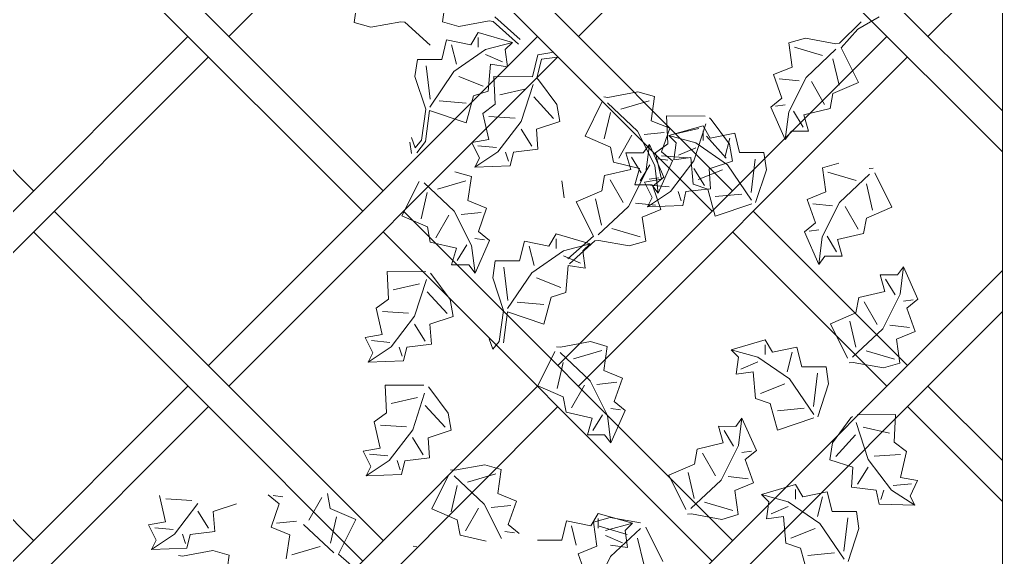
# Model space of a CAD drawing. Header units: inches. Extents: x -173 to 14008, y -3334 to 10368.
# Drawn here: x 8071.4 to 8167.3, y 9915.8 to 9968.2 of the extents above; entities that cross this region are included whole.
import ezdxf

# ---------------------------------------------------------------- set-up
doc = ezdxf.new("R2010")
doc.units = ezdxf.units.IN
doc.header["$MEASUREMENT"] = 0
doc.layers.add('ARREDAMENTO', color=8, linetype='Continuous', lineweight=18)

# ---------------------------------------------------------------- blocks, each defined once
blk = doc.blocks.new('parete')
at = {"layer": 'ARREDAMENTO'}
blk.add_line((2913.193, 3546.614), (2913.193, 3769.022), dxfattribs=at)
at = {"layer": 'ARREDAMENTO', "linetype": 'Continuous'}
for p, q in [((2837.673, 3666.647), (2869.798, 3698.772)), ((2871.798, 3666.647), (2903.923, 3698.772)), ((2818.611, 3651.584), (2786.486, 3683.709)), ((2852.736, 3651.584), (2820.611, 3683.709)), ((2886.861, 3651.584), (2854.736, 3683.709)), ((2913.193, 3659.376), (2888.861, 3683.709)), ((2850.736, 3649.584), (2818.611, 3681.709)), ((2884.861, 3649.584), (2852.736, 3681.709)), ((2913.193, 3655.376), (2886.861, 3681.709)), ((2818.611, 3617.459), (2758.159, 3677.911)), ((2905.923, 3666.647), (2913.193, 3673.917)), ((2801.548, 3634.522), (2833.673, 3666.647)), ((2835.673, 3634.522), (2867.798, 3666.647)), ((2869.798, 3634.522), (2901.923, 3666.647)), ((2803.548, 3632.522), (2835.673, 3664.647)), ((2837.673, 3632.522), (2869.798, 3664.647)), ((2871.798, 3632.522), (2903.923, 3664.647)), ((2837.673, 3632.522), (2820.611, 3649.584)), ((2886.861, 3617.459), (2854.736, 3649.584)), ((2903.923, 3634.522), (2888.861, 3649.584)), ((2835.673, 3630.522), (2818.611, 3647.584)), ((2884.861, 3615.459), (2852.736, 3647.584)), ((2901.923, 3632.522), (2886.861, 3647.584)), ((2869.798, 3600.397), (2913.193, 3643.792)), ((2871.798, 3598.397), (2913.193, 3639.792)), ((2801.548, 3600.397), (2833.673, 3632.522)), ((2835.673, 3600.397), (2867.798, 3632.522)), ((2852.736, 3617.459), (2837.673, 3632.522)), ((2913.193, 3625.251), (2905.923, 3632.522)), ((2803.548, 3598.397), (2835.673, 3630.522)), ((2850.736, 3615.459), (2835.673, 3630.522)), ((2837.673, 3598.397), (2869.798, 3630.522)), ((2913.193, 3621.251), (2903.923, 3630.522))]:
    blk.add_line(p, q, dxfattribs=at)
at = {"layer": 'ARREDAMENTO', "lineweight": 5}
for p, q in [((2849.902, 3668.001), (2850.233, 3670.356)), ((2858.517, 3668.072), (2858.848, 3670.427)), ((2863.628, 3668.554), (2866.127, 3666.35)), ((2899.095, 3667.345), (2901.155, 3668.552)), ((2851.517, 3667.534), (2849.902, 3668.001)), ((2851.517, 3667.534), (2854.476, 3668.079)), ((2854.858, 3668.034), (2854.476, 3668.079)), ((2857.336, 3665.8), (2854.858, 3668.034)), ((2860.133, 3667.605), (2858.517, 3668.072)), ((2860.133, 3667.605), (2863.091, 3668.149)), ((2863.473, 3668.104), (2863.091, 3668.149)), ((2865.952, 3665.871), (2863.473, 3668.104)), ((2897.304, 3665.974), (2899.4, 3668.073)), ((2899.095, 3667.345), (2897.459, 3665.524)), ((2858.458, 3664.399), (2858.934, 3666.302)), ((2858.934, 3666.302), (2861.312, 3665.826)), ((2861.312, 3665.826), (2862.025, 3667.015)), ((2862.025, 3667.015), (2865.355, 3666.064)), ((2862.025, 3666.54), (2862.025, 3665.588)), ((2893.963, 3666.474), (2892.348, 3666.007)), ((2893.963, 3666.474), (2896.921, 3665.929)), ((2859.409, 3665.826), (2859.885, 3663.924)), ((2862.739, 3665.351), (2859.647, 3663.21)), ((2865.355, 3666.064), (2862.739, 3665.351)), ((2865.355, 3666.064), (2864.641, 3665.351)), ((2864.641, 3665.351), (2864.879, 3663.686)), ((2892.348, 3666.007), (2892.679, 3663.652)), ((2892.885, 3665.602), (2895.641, 3664.788)), ((2894.022, 3662.64), (2896.944, 3665.404)), ((2896.921, 3665.929), (2897.304, 3665.974)), ((2899.132, 3662.157), (2897.459, 3665.524)), ((2855.842, 3662.735), (2856.08, 3664.399)), ((2856.08, 3664.399), (2858.458, 3664.399)), ((2862.739, 3664.875), (2864.403, 3664.162)), ((2867.306, 3662.711), (2867.836, 3664.83)), ((2867.756, 3662.556), (2868.187, 3664.42)), ((2867.836, 3664.83), (2869.415, 3665.104)), ((2868.187, 3664.42), (2869.766, 3664.625)), ((2868.187, 3664.42), (2868.187, 3664.42)), ((2896.649, 3664.45), (2897.248, 3661.893)), ((2857.325, 3660.511), (2856.938, 3663.768)), ((2863.214, 3663.924), (2862.977, 3661.308)), ((2864.879, 3663.686), (2863.214, 3663.924)), ((2892.679, 3663.652), (2890.861, 3662.916)), ((2855.842, 3662.735), (2856.903, 3659.529)), ((2859.647, 3663.21), (2857.279, 3659.747)), ((2862.501, 3661.783), (2860.123, 3662.735)), ((2863.547, 3662.74), (2867.306, 3662.711)), ((2863.676, 3660.032), (2863.547, 3662.74)), ((2867.906, 3662.406), (2867.756, 3662.556)), ((2890.861, 3662.916), (2891.663, 3660.627)), ((2891.398, 3662.511), (2893.348, 3662.305)), ((2892.333, 3659.281), (2894.022, 3662.64)), ((2866.696, 3661.513), (2864.134, 3660.931)), ((2866.221, 3658.358), (2867.384, 3661.957)), ((2869.692, 3659.986), (2867.906, 3662.406)), ((2895.832, 3660.012), (2894.559, 3662.235)), ((2896.641, 3661.087), (2899.132, 3662.157)), ((2861.55, 3660.832), (2860.836, 3658.216)), ((2862.977, 3661.308), (2861.55, 3660.832)), ((2869.381, 3658.635), (2867.442, 3660.755)), ((2874.657, 3660.69), (2874.275, 3660.735)), ((2877.615, 3661.235), (2874.657, 3660.69)), ((2877.615, 3661.235), (2879.231, 3660.767)), ((2879.231, 3660.767), (2878.9, 3658.413)), ((2891.663, 3660.627), (2890.585, 3659.755)), ((2896.369, 3659.608), (2896.641, 3661.087)), ((2858.22, 3660.357), (2860.836, 3660.119)), ((2862.466, 3659.138), (2863.676, 3660.032)), ((2869.692, 3659.986), (2869.98, 3658.329)), ((2872.446, 3656.918), (2874.12, 3660.285)), ((2877.557, 3657.401), (2874.634, 3660.165)), ((2878.694, 3660.363), (2875.938, 3659.549)), ((2890.585, 3659.755), (2891.99, 3656.591)), ((2891.056, 3659.822), (2891.998, 3659.954)), ((2893.812, 3659.008), (2896.369, 3659.608)), ((2856.464, 3656.519), (2856.903, 3659.529)), ((2856.885, 3656.402), (2857.269, 3659.405)), ((2860.836, 3658.216), (2857.269, 3659.405)), ((2863.049, 3656.577), (2862.466, 3659.138)), ((2863.066, 3658.833), (2865.621, 3658.663)), ((2874.93, 3659.211), (2874.33, 3656.653)), ((2880.405, 3658.884), (2884.164, 3658.855)), ((2880.534, 3656.175), (2880.405, 3658.884)), ((2884.764, 3658.55), (2884.614, 3658.7)), ((2891.99, 3656.591), (2892.333, 3659.281)), ((2892.803, 3659.347), (2893.742, 3657.798)), ((2894.279, 3657.393), (2893.812, 3659.008)), ((2863.942, 3655.367), (2866.221, 3658.358)), ((2869.98, 3658.329), (2867.719, 3657.594)), ((2878.9, 3658.413), (2880.718, 3657.677)), ((2880.718, 3657.677), (2879.916, 3655.388)), ((2883.966, 3657.919), (2880.637, 3656.968)), ((2883.554, 3657.657), (2880.992, 3657.074)), ((2883.079, 3654.502), (2884.242, 3658.101)), ((2884.68, 3656.73), (2883.966, 3657.919)), ((2886.55, 3656.13), (2884.764, 3658.55)), ((2855.499, 3656.793), (2855.85, 3655.766)), ((2867.255, 3655.944), (2866.215, 3657.606)), ((2867.719, 3657.594), (2867.854, 3655.638)), ((2874.937, 3655.848), (2872.446, 3656.918)), ((2875.747, 3654.773), (2877.02, 3656.996)), ((2879.246, 3654.041), (2877.557, 3657.401)), ((2880.18, 3657.272), (2878.23, 3657.066)), ((2880.637, 3656.968), (2881.35, 3656.255)), ((2880.637, 3656.968), (2883.253, 3656.255)), ((2883.966, 3657.444), (2883.966, 3656.492)), ((2886.239, 3654.779), (2884.3, 3656.899)), ((2887.058, 3657.206), (2884.68, 3656.73)), ((2886.582, 3656.73), (2886.107, 3654.828)), ((2887.533, 3655.303), (2887.058, 3657.206)), ((2891.99, 3656.591), (2892.597, 3657.397)), ((2892.597, 3657.397), (2894.279, 3657.393)), ((2855.499, 3655.219), (2855.324, 3656.314)), ((2855.85, 3655.766), (2856.464, 3656.519)), ((2856.026, 3655.287), (2856.885, 3656.402)), ((2861.392, 3656.289), (2863.049, 3656.577)), ((2862.133, 3654.779), (2861.392, 3656.289)), ((2863.795, 3655.819), (2861.991, 3655.983)), ((2875.21, 3654.369), (2874.937, 3655.848)), ((2878.729, 3656.084), (2878.122, 3655.279)), ((2878.729, 3656.084), (2878.387, 3653.395)), ((2880.134, 3652.92), (2878.729, 3656.084)), ((2879.324, 3655.282), (2880.534, 3656.175)), ((2881.35, 3656.255), (2881.113, 3654.59)), ((2883.253, 3655.779), (2881.588, 3655.066)), ((2883.253, 3656.255), (2886.344, 3654.114)), ((2886.55, 3656.13), (2886.838, 3654.473)), ((2861.674, 3653.88), (2863.942, 3655.367)), ((2861.674, 3653.88), (2862.133, 3654.779)), ((2864.988, 3654.457), (2864.694, 3655.361)), ((2865.446, 3655.356), (2865.135, 3654.004)), ((2867.854, 3655.638), (2865.446, 3655.356)), ((2876.44, 3655.283), (2876.908, 3653.667)), ((2878.122, 3655.279), (2876.44, 3655.283)), ((2877.916, 3653.329), (2876.977, 3654.878)), ((2879.907, 3652.721), (2879.324, 3655.282)), ((2879.916, 3655.388), (2880.994, 3654.516)), ((2879.924, 3654.977), (2882.479, 3654.807)), ((2881.113, 3654.59), (2882.777, 3654.828)), ((2882.777, 3654.828), (2883.015, 3652.212)), ((2889.911, 3655.303), (2887.533, 3655.303)), ((2890.149, 3653.639), (2889.911, 3655.303)), ((2865.135, 3654.004), (2861.674, 3653.88)), ((2877.767, 3653.769), (2875.21, 3654.369)), ((2878.775, 3654.108), (2877.837, 3652.558)), ((2879.589, 3651.352), (2879.246, 3654.041)), ((2880.523, 3654.582), (2879.581, 3654.715)), ((2880.994, 3654.516), (2879.589, 3651.352)), ((2880.8, 3651.511), (2883.079, 3654.502)), ((2886.838, 3654.473), (2884.577, 3653.738)), ((2886.344, 3654.114), (2888.713, 3650.651)), ((2888.667, 3651.415), (2889.053, 3654.672)), ((2897.238, 3654.286), (2895.623, 3653.819)), ((2895.623, 3653.819), (2895.953, 3651.464)), ((2900.196, 3653.742), (2900.578, 3653.787)), ((2859.731, 3653.44), (2861.347, 3652.973)), ((2861.347, 3652.973), (2861.016, 3650.618)), ((2874.35, 3653.068), (2874.078, 3651.589)), ((2876.908, 3653.667), (2874.35, 3653.068)), ((2878.387, 3653.395), (2876.697, 3650.036)), ((2877.3, 3652.154), (2877.767, 3653.769)), ((2879.663, 3652.854), (2878.721, 3652.721)), ((2879.056, 3652.048), (2880.134, 3652.92)), ((2884.113, 3652.087), (2883.073, 3653.75)), ((2883.491, 3652.688), (2885.869, 3653.639)), ((2884.577, 3653.738), (2884.712, 3651.782)), ((2890.149, 3653.639), (2889.089, 3650.433)), ((2896.16, 3653.414), (2898.916, 3652.601)), ((2897.296, 3650.452), (2900.219, 3653.217)), ((2902.407, 3649.97), (2900.733, 3653.337)), ((2854.562, 3649.124), (2856.236, 3652.491)), ((2859.673, 3649.606), (2856.75, 3652.371)), ((2860.81, 3652.568), (2858.054, 3651.755)), ((2870.418, 3650.889), (2870.181, 3652.554)), ((2874.887, 3652.663), (2876.16, 3650.44)), ((2878.981, 3652.157), (2877.3, 3652.154)), ((2878.25, 3652.433), (2879.907, 3652.721)), ((2878.99, 3650.923), (2878.25, 3652.433)), ((2880.653, 3651.963), (2878.849, 3652.127)), ((2879.589, 3651.352), (2878.981, 3652.157)), ((2879.858, 3649.759), (2879.056, 3652.048)), ((2883.015, 3652.212), (2884.442, 3651.736)), ((2899.924, 3652.263), (2900.523, 3649.705)), ((2857.046, 3651.416), (2856.446, 3648.859)), ((2874.078, 3651.589), (2871.587, 3650.518)), ((2878.532, 3650.024), (2880.8, 3651.511)), ((2878.532, 3650.024), (2878.99, 3650.923)), ((2881.846, 3650.601), (2881.552, 3651.505)), ((2882.304, 3651.5), (2881.993, 3650.148)), ((2884.712, 3651.782), (2882.304, 3651.5)), ((2884.442, 3651.736), (2885.155, 3649.12)), ((2887.771, 3651.261), (2885.155, 3651.023)), ((2895.953, 3651.464), (2894.136, 3650.729)), ((2861.016, 3650.618), (2862.833, 3649.882)), ((2871.587, 3650.518), (2873.261, 3647.151)), ((2874.07, 3648.226), (2873.471, 3650.783)), ((2876.697, 3650.036), (2873.744, 3647.273)), ((2879.321, 3650.164), (2877.371, 3650.37)), ((2881.993, 3650.148), (2878.532, 3650.024)), ((2885.155, 3649.12), (2888.722, 3650.31)), ((2894.136, 3650.729), (2894.938, 3648.44)), ((2894.673, 3650.324), (2896.623, 3650.118)), ((2895.607, 3647.093), (2897.296, 3650.452)), ((2899.107, 3647.825), (2897.834, 3650.048)), ((2899.916, 3648.899), (2902.407, 3649.97)), ((2857.053, 3648.053), (2854.562, 3649.124)), ((2857.863, 3646.979), (2859.136, 3649.201)), ((2861.362, 3646.247), (2859.673, 3649.606)), ((2862.296, 3649.478), (2860.346, 3649.271)), ((2862.833, 3649.882), (2862.032, 3647.594)), ((2878.04, 3649.024), (2879.858, 3649.759)), ((2878.371, 3646.669), (2878.04, 3649.024)), ((2857.326, 3646.574), (2857.053, 3648.053)), ((2894.938, 3648.44), (2893.86, 3647.568)), ((2899.644, 3647.42), (2899.916, 3648.899)), ((2862.032, 3647.594), (2863.11, 3646.722)), ((2868.908, 3646.185), (2869.622, 3647.374)), ((2869.622, 3647.374), (2872.951, 3646.422)), ((2873.261, 3647.151), (2870.762, 3644.947)), ((2877.834, 3647.074), (2875.078, 3647.887)), ((2893.86, 3647.568), (2895.265, 3644.404)), ((2894.331, 3647.634), (2895.272, 3647.767)), ((2895.265, 3644.404), (2895.607, 3647.093)), ((2896.078, 3647.159), (2897.016, 3645.61)), ((2897.086, 3646.821), (2899.644, 3647.42)), ((2859.883, 3645.975), (2857.326, 3646.574)), ((2860.891, 3646.313), (2859.953, 3644.764)), ((2861.704, 3643.557), (2861.362, 3646.247)), ((2862.639, 3646.788), (2861.697, 3646.92)), ((2863.11, 3646.722), (2861.704, 3643.557)), ((2866.055, 3644.758), (2866.53, 3646.66)), ((2866.53, 3646.66), (2868.908, 3646.185)), ((2867.006, 3646.185), (2867.481, 3644.282)), ((2869.622, 3646.898), (2869.622, 3645.947)), ((2872.951, 3646.422), (2870.335, 3645.709)), ((2870.937, 3644.468), (2873.415, 3646.701)), ((2872.951, 3646.422), (2872.237, 3645.709)), ((2873.415, 3646.701), (2873.798, 3646.746)), ((2876.756, 3646.202), (2873.798, 3646.746)), ((2876.756, 3646.202), (2878.371, 3646.669)), ((2897.554, 3645.206), (2897.086, 3646.821)), ((2859.416, 3644.359), (2859.883, 3645.975)), ((2870.335, 3645.709), (2867.244, 3643.569)), ((2870.335, 3645.233), (2872, 3644.52)), ((2872.237, 3645.709), (2872.475, 3644.044)), ((2895.265, 3644.404), (2895.872, 3645.209)), ((2895.872, 3645.209), (2897.554, 3645.206)), ((2861.097, 3644.363), (2859.416, 3644.359)), ((2861.704, 3643.557), (2861.097, 3644.363)), ((2863.439, 3643.093), (2863.676, 3644.758)), ((2863.676, 3644.758), (2866.055, 3644.758)), ((2870.811, 3644.282), (2870.573, 3641.666)), ((2872.475, 3644.044), (2870.811, 3644.282)), ((2853.137, 3643.715), (2856.897, 3643.687)), ((2853.267, 3641.007), (2853.137, 3643.715)), ((2857.496, 3643.382), (2857.347, 3643.532)), ((2859.283, 3640.961), (2857.496, 3643.382)), ((2864.921, 3640.869), (2864.534, 3644.127)), ((2867.244, 3643.569), (2864.875, 3640.106)), ((2901.263, 3643.374), (2901.73, 3641.758)), ((2902.944, 3643.37), (2901.263, 3643.374)), ((2903.551, 3644.176), (2902.944, 3643.37)), ((2903.551, 3644.176), (2903.209, 3641.486)), ((2904.957, 3641.011), (2903.551, 3644.176)), ((2856.286, 3642.488), (2853.725, 3641.906)), ((2855.811, 3639.333), (2856.975, 3642.933)), ((2863.439, 3643.093), (2864.499, 3639.888)), ((2870.097, 3642.142), (2867.719, 3643.093)), ((2902.738, 3641.42), (2901.8, 3642.969)), ((2858.972, 3639.61), (2857.033, 3641.731)), ((2870.573, 3641.666), (2869.146, 3641.191)), ((2901.73, 3641.758), (2899.173, 3641.159)), ((2903.209, 3641.486), (2901.52, 3638.127)), ((2852.057, 3640.114), (2853.267, 3641.007)), ((2859.283, 3640.961), (2859.571, 3639.305)), ((2865.817, 3640.715), (2868.433, 3640.477)), ((2869.146, 3641.191), (2868.433, 3638.575)), ((2899.173, 3641.159), (2898.9, 3639.68)), ((2899.71, 3640.754), (2900.983, 3638.532)), ((2904.486, 3640.945), (2903.544, 3640.813)), ((2903.879, 3640.139), (2904.957, 3641.011)), ((2852.639, 3637.553), (2852.057, 3640.114)), ((2852.656, 3639.809), (2855.212, 3639.639)), ((2864.06, 3636.877), (2864.499, 3639.888)), ((2864.481, 3636.76), (2864.866, 3639.764)), ((2868.433, 3638.575), (2864.866, 3639.764)), ((2898.9, 3639.68), (2896.409, 3638.609)), ((2904.681, 3637.851), (2903.879, 3640.139)), ((2853.532, 3636.343), (2855.811, 3639.333)), ((2856.846, 3636.919), (2855.805, 3638.581)), ((2859.571, 3639.305), (2857.309, 3638.57)), ((2857.309, 3638.57), (2857.445, 3636.614)), ((2896.409, 3638.609), (2898.083, 3635.242)), ((2898.893, 3636.317), (2898.293, 3638.874)), ((2904.143, 3638.255), (2902.193, 3638.462)), ((2850.983, 3637.264), (2852.639, 3637.553)), ((2901.52, 3638.127), (2898.566, 3635.364)), ((2902.863, 3637.115), (2904.681, 3637.851)), ((2851.723, 3635.755), (2850.983, 3637.264)), ((2853.385, 3636.795), (2851.582, 3636.959)), ((2857.445, 3636.614), (2855.036, 3636.331)), ((2863.095, 3637.151), (2863.446, 3636.125)), ((2863.446, 3636.125), (2864.06, 3636.877)), ((2872.995, 3636.861), (2870.037, 3636.316)), ((2872.995, 3636.861), (2874.61, 3636.394)), ((2890.043, 3637.025), (2886.714, 3636.073)), ((2890.756, 3635.836), (2890.043, 3637.025)), ((2890.043, 3636.549), (2890.043, 3635.598)), ((2903.194, 3634.76), (2902.863, 3637.115)), ((2851.265, 3634.856), (2853.532, 3636.343)), ((2851.265, 3634.856), (2851.723, 3635.755)), ((2854.578, 3635.432), (2854.284, 3636.337)), ((2855.036, 3636.331), (2854.725, 3634.98)), ((2867.826, 3632.544), (2869.5, 3635.911)), ((2870.037, 3636.316), (2869.654, 3636.361)), ((2872.936, 3633.027), (2870.014, 3635.791)), ((2874.073, 3635.989), (2871.317, 3635.175)), ((2874.61, 3636.394), (2874.279, 3634.039)), ((2886.714, 3636.073), (2887.427, 3635.36)), ((2886.714, 3636.073), (2889.33, 3635.36)), ((2893.134, 3636.311), (2890.756, 3635.836)), ((2892.659, 3635.836), (2892.183, 3633.933)), ((2893.61, 3634.409), (2893.134, 3636.311)), ((2902.657, 3635.165), (2899.901, 3635.978)), ((2854.725, 3634.98), (2851.265, 3634.856)), ((2870.309, 3634.837), (2869.71, 3632.28)), ((2887.427, 3635.36), (2887.189, 3633.695)), ((2889.33, 3634.884), (2887.665, 3634.171)), ((2889.33, 3635.36), (2892.421, 3633.22)), ((2898.238, 3634.793), (2898.62, 3634.838)), ((2901.578, 3634.293), (2898.62, 3634.838)), ((2901.578, 3634.293), (2903.194, 3634.76)), ((2874.279, 3634.039), (2876.097, 3633.303)), ((2887.189, 3633.695), (2888.854, 3633.933)), ((2888.854, 3633.933), (2889.092, 3631.317)), ((2895.988, 3634.409), (2893.61, 3634.409)), ((2894.743, 3630.52), (2895.13, 3633.778)), ((2896.226, 3632.744), (2895.988, 3634.409)), ((2874.626, 3629.668), (2872.936, 3633.027)), ((2875.56, 3632.898), (2873.61, 3632.692)), ((2876.097, 3633.303), (2875.295, 3631.014)), ((2889.567, 3631.793), (2891.945, 3632.744)), ((2892.421, 3633.22), (2894.789, 3629.757)), ((2896.226, 3632.744), (2895.166, 3629.539)), ((2852.943, 3632.63), (2856.703, 3632.601)), ((2853.073, 3629.922), (2852.943, 3632.63)), ((2855.617, 3628.248), (2856.78, 3631.848)), ((2857.302, 3632.296), (2857.152, 3632.447)), ((2859.088, 3629.876), (2857.302, 3632.296)), ((2870.317, 3631.474), (2867.826, 3632.544)), ((2871.126, 3630.399), (2872.399, 3632.622)), ((2856.092, 3631.403), (2853.531, 3630.821)), ((2870.589, 3629.995), (2870.317, 3631.474)), ((2875.295, 3631.014), (2876.373, 3630.142)), ((2889.092, 3631.317), (2890.519, 3630.842)), ((2890.519, 3630.842), (2891.232, 3628.226)), ((2851.863, 3629.029), (2853.073, 3629.922)), ((2858.777, 3628.525), (2856.838, 3630.645)), ((2859.088, 3629.876), (2859.377, 3628.219)), ((2873.146, 3629.395), (2870.589, 3629.995)), ((2875.902, 3630.209), (2874.96, 3630.341)), ((2876.373, 3630.142), (2874.968, 3626.978)), ((2893.848, 3630.366), (2891.232, 3630.128)), ((2852.445, 3626.467), (2851.863, 3629.029)), ((2872.679, 3627.78), (2873.146, 3629.395)), ((2874.155, 3629.734), (2873.216, 3628.185)), ((2874.968, 3626.978), (2874.626, 3629.668)), ((2887.77, 3629.405), (2887.163, 3628.599)), ((2887.77, 3629.405), (2887.428, 3626.715)), ((2889.175, 3626.24), (2887.77, 3629.405)), ((2891.232, 3628.226), (2894.799, 3629.415)), ((2896.621, 3627.004), (2898.407, 3629.424)), ((2898.407, 3629.424), (2898.557, 3629.574)), ((2900.093, 3625.376), (2898.929, 3628.975)), ((2902.767, 3629.758), (2899.007, 3629.729)), ((2902.637, 3627.049), (2902.767, 3629.758)), ((2852.462, 3628.723), (2855.017, 3628.553)), ((2853.338, 3625.257), (2855.617, 3628.248)), ((2859.377, 3628.219), (2857.115, 3627.485)), ((2885.481, 3628.603), (2885.949, 3626.987)), ((2887.163, 3628.599), (2885.481, 3628.603)), ((2886.957, 3626.649), (2886.019, 3628.198)), ((2899.617, 3628.531), (2902.179, 3627.948)), ((2856.651, 3625.834), (2855.611, 3627.496)), ((2857.115, 3627.485), (2857.251, 3625.528)), ((2874.361, 3627.784), (2872.679, 3627.78)), ((2874.968, 3626.978), (2874.361, 3627.784)), ((2885.949, 3626.987), (2883.391, 3626.388)), ((2896.621, 3627.004), (2896.333, 3625.347)), ((2896.932, 3625.653), (2898.871, 3627.773)), ((2903.847, 3626.156), (2902.637, 3627.049)), ((2850.788, 3626.179), (2852.445, 3626.467)), ((2851.529, 3624.669), (2850.788, 3626.179)), ((2883.391, 3626.388), (2883.119, 3624.909)), ((2883.929, 3625.983), (2885.201, 3623.761)), ((2887.428, 3626.715), (2885.739, 3623.356)), ((2888.704, 3626.174), (2887.763, 3626.042)), ((2888.097, 3625.368), (2889.175, 3626.24)), ((2903.265, 3623.595), (2903.847, 3626.156)), ((2851.071, 3623.77), (2853.338, 3625.257)), ((2853.191, 3625.71), (2851.387, 3625.874)), ((2854.384, 3624.347), (2854.09, 3625.252)), ((2854.842, 3625.246), (2854.531, 3623.895)), ((2857.251, 3625.528), (2854.842, 3625.246)), ((2888.899, 3623.08), (2888.097, 3625.368)), ((2896.333, 3625.347), (2898.594, 3624.612)), ((2902.371, 3622.385), (2900.093, 3625.376)), ((2903.247, 3625.851), (2900.692, 3625.681)), ((2851.071, 3623.77), (2851.529, 3624.669)), ((2859.695, 3624.308), (2859.312, 3624.353)), ((2862.653, 3624.853), (2859.695, 3624.308)), ((2862.653, 3624.853), (2864.268, 3624.386)), ((2864.268, 3624.386), (2863.937, 3622.031)), ((2883.119, 3624.909), (2880.628, 3623.838)), ((2883.111, 3621.546), (2882.512, 3624.103)), ((2898.594, 3624.612), (2898.459, 3622.656)), ((2899.058, 3622.961), (2900.098, 3624.624)), ((2854.531, 3623.895), (2851.071, 3623.77)), ((2857.484, 3620.536), (2859.157, 3623.903)), ((2862.594, 3621.019), (2859.671, 3623.783)), ((2863.731, 3623.981), (2860.975, 3623.168)), ((2880.628, 3623.838), (2882.302, 3620.471)), ((2885.739, 3623.356), (2882.785, 3620.594)), ((2888.362, 3623.484), (2886.412, 3623.691)), ((2887.082, 3622.344), (2888.899, 3623.08)), ((2904.921, 3623.307), (2903.265, 3623.595)), ((2904.181, 3621.797), (2904.921, 3623.307)), ((2859.967, 3622.829), (2859.367, 3620.272)), ((2887.412, 3619.989), (2887.082, 3622.344)), ((2893.004, 3622.909), (2889.675, 3621.958)), ((2893.717, 3621.72), (2893.004, 3622.909)), ((2893.004, 3622.434), (2893.004, 3621.482)), ((2896.095, 3622.196), (2893.717, 3621.72)), ((2896.571, 3620.293), (2896.095, 3622.196)), ((2898.459, 3622.656), (2900.867, 3622.373)), ((2900.867, 3622.373), (2901.178, 3621.022)), ((2901.325, 3621.475), (2901.619, 3622.379)), ((2904.639, 3620.898), (2902.371, 3622.385)), ((2902.518, 3622.837), (2904.322, 3623.001)), ((2831.483, 3619.283), (2830.901, 3621.844)), ((2831.5, 3621.539), (2834.056, 3621.369)), ((2842.593, 3621.037), (2841.514, 3621.909)), ((2841.985, 3621.843), (2842.927, 3621.71)), ((2846.761, 3621.652), (2845.488, 3619.429)), ((2847.299, 3622.056), (2847.571, 3620.577)), ((2863.937, 3622.031), (2865.755, 3621.295)), ((2865.755, 3621.295), (2864.953, 3619.006)), ((2886.875, 3620.394), (2884.119, 3621.207)), ((2889.675, 3621.958), (2890.388, 3621.245)), ((2889.675, 3621.958), (2892.29, 3621.245)), ((2890.388, 3621.245), (2890.15, 3619.58)), ((2892.29, 3621.245), (2895.382, 3619.104)), ((2895.62, 3621.72), (2895.144, 3619.818)), ((2904.639, 3620.898), (2904.181, 3621.797)), ((2832.376, 3618.073), (2834.655, 3621.064)), ((2835.69, 3618.649), (2834.649, 3620.312)), ((2838.415, 3621.035), (2836.153, 3620.3)), ((2836.153, 3620.3), (2836.289, 3618.344)), ((2841.791, 3618.748), (2842.593, 3621.037)), ((2847.571, 3620.577), (2850.062, 3619.507)), ((2859.975, 3619.466), (2857.484, 3620.536)), ((2860.784, 3618.392), (2862.057, 3620.614)), ((2864.283, 3617.66), (2862.594, 3621.019)), ((2865.218, 3620.89), (2863.268, 3620.684)), ((2892.29, 3620.769), (2890.626, 3620.056)), ((2898.949, 3620.293), (2896.571, 3620.293)), ((2899.187, 3618.629), (2898.949, 3620.293)), ((2901.178, 3621.022), (2904.639, 3620.898)), ((2829.827, 3618.995), (2831.483, 3619.283)), ((2842.328, 3619.153), (2844.278, 3619.359)), ((2847.579, 3617.214), (2848.178, 3619.772)), ((2850.062, 3619.507), (2848.388, 3616.14)), ((2860.247, 3617.987), (2859.975, 3619.466)), ((2870.17, 3617.481), (2870.646, 3619.384)), ((2870.646, 3619.384), (2873.024, 3618.908)), ((2873.024, 3618.908), (2873.737, 3620.097)), ((2874.89, 3619.718), (2873.275, 3619.25)), ((2873.275, 3619.25), (2873.606, 3616.896)), ((2873.737, 3620.097), (2877.067, 3619.146)), ((2873.737, 3619.622), (2873.737, 3618.67)), ((2874.89, 3619.718), (2877.848, 3619.173)), ((2882.457, 3620.022), (2882.839, 3620.067)), ((2885.797, 3619.522), (2882.839, 3620.067)), ((2885.797, 3619.522), (2887.412, 3619.989)), ((2890.15, 3619.58), (2891.815, 3619.818)), ((2891.815, 3619.818), (2892.053, 3617.202)), ((2897.704, 3616.405), (2898.091, 3619.662)), ((2830.567, 3617.485), (2829.827, 3618.995)), ((2832.229, 3618.525), (2830.426, 3618.689)), ((2836.289, 3618.344), (2833.88, 3618.062)), ((2843.608, 3618.012), (2841.791, 3618.748)), ((2844.951, 3619.024), (2847.905, 3616.262)), ((2865.56, 3618.201), (2864.618, 3618.333)), ((2864.953, 3619.006), (2866.031, 3618.134)), ((2871.122, 3618.908), (2871.597, 3617.006)), ((2873.812, 3618.846), (2876.568, 3618.032)), ((2877.067, 3619.146), (2874.451, 3618.433)), ((2874.949, 3615.884), (2877.872, 3618.648)), ((2877.067, 3619.146), (2876.353, 3618.433)), ((2876.353, 3618.433), (2876.591, 3616.768)), ((2880.059, 3615.401), (2878.386, 3618.768)), ((2892.528, 3617.678), (2894.906, 3618.629)), ((2895.382, 3619.104), (2897.75, 3615.641)), ((2899.187, 3618.629), (2898.126, 3615.423)), ((2830.109, 3616.586), (2832.376, 3618.073)), ((2830.109, 3616.586), (2830.567, 3617.485)), ((2833.422, 3617.163), (2833.128, 3618.067)), ((2833.88, 3618.062), (2833.569, 3616.71)), ((2843.277, 3615.658), (2843.608, 3618.012)), ((2862.804, 3617.387), (2860.247, 3617.987)), ((2867.792, 3617.481), (2870.17, 3617.481)), ((2874.451, 3617.957), (2876.115, 3617.244)), ((2877.576, 3617.694), (2878.176, 3615.136)), ((2833.569, 3616.71), (2830.109, 3616.586)), ((2836.101, 3616.492), (2833.142, 3615.947)), ((2836.101, 3616.492), (2837.716, 3616.025)), ((2843.815, 3616.062), (2846.57, 3616.876)), ((2856.035, 3616.853), (2855.652, 3616.898)), ((2873.606, 3616.896), (2871.788, 3616.16)), ((2876.591, 3616.768), (2874.927, 3617.006)), ((2892.053, 3617.202), (2893.479, 3616.726)), ((2893.479, 3616.726), (2894.193, 3614.11)), ((2833.142, 3615.947), (2832.76, 3615.992)), ((2837.716, 3616.025), (2837.385, 3613.67)), ((2848.388, 3616.14), (2850.887, 3613.936)), ((2871.788, 3616.16), (2872.59, 3613.871)), ((2873.26, 3612.524), (2874.949, 3615.884)), ((2896.809, 3616.251), (2894.193, 3616.013))]:
    blk.add_line(p, q, dxfattribs=at)

msp = doc.modelspace()

# ---------------------------------------------------------------- block references
msp.add_blockref('parete', (5254.148, 6299.933))

doc.saveas('drawing.dxf')
